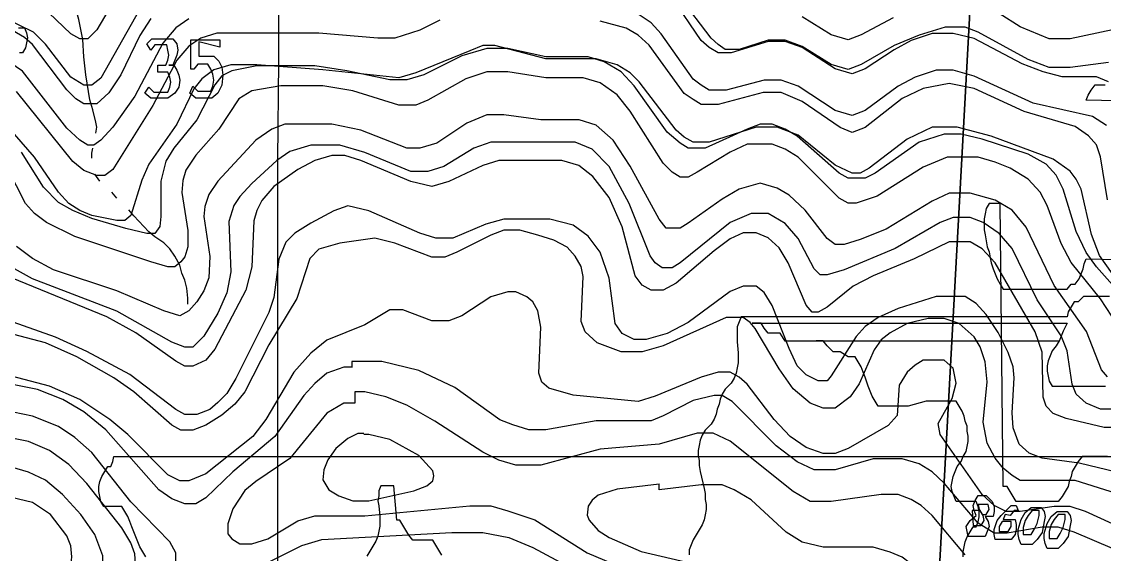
# Model space of a CAD drawing. Extents: x -0.82 to 6.83, y -0.63 to 7.9.
# Drawn here: x 1.192 to 1.762, y 4.916 to 5.197 of the extents above; entities that cross this region are included whole.
import ezdxf

# ---------------------------------------------------------------- set-up
doc = ezdxf.new("R2010")
doc.units = 0
for name, color, linetype in [('Elevations', 7, 'CONTINUOUS'), ('Grid', 7, 'CONTINUOUS'), ('topo', 7, 'CONTINUOUS'), ('topo_grid', 7, 'CONTINUOUS'), ('water', 7, 'CONTINUOUS'), ('white', 7, 'CONTINUOUS')]:
    doc.layers.add(name, color=color, linetype=linetype)

msp = doc.modelspace()

# ---------------------------------------------------------------- linework, layer by layer
at = {"layer": 'Elevations', "color": 1}
for points in [[(1.703401, 4.944238), (1.704457, 4.941593), (1.704457, 4.938947), (1.70393, 4.936301), (1.702877, 4.936301), (1.701295, 4.936301), (1.699713, 4.936301), (1.701295, 4.933655), (1.701821, 4.931009), (1.700768, 4.928363), (1.699713, 4.925718), (1.697077, 4.925718), (1.694442, 4.925718), (1.692333, 4.925718), (1.690751, 4.925718), (1.690225, 4.928363), (1.689698, 4.931009), (1.691807, 4.934184), (1.69497, 4.93683), (1.693917, 4.939476), (1.69339, 4.942122), (1.694444, 4.944768), (1.696026, 4.947413), (1.698134, 4.947413), (1.700243, 4.947413)], [(1.696547, 4.940005), (1.698129, 4.937359), (1.700238, 4.937359), (1.70182, 4.940005), (1.701294, 4.942651), (1.699711, 4.942651), (1.697073, 4.942651), (1.69602, 4.942651)], [(1.710255, 4.937386), (1.709202, 4.93474), (1.710784, 4.93474), (1.712366, 4.93474), (1.714475, 4.93474), (1.715531, 4.93474), (1.716057, 4.932094), (1.716057, 4.929448), (1.715531, 4.926802), (1.713422, 4.924156), (1.711313, 4.924156), (1.708146, 4.924156), (1.706037, 4.924156), (1.704984, 4.924156), (1.704458, 4.926802), (1.704458, 4.929448), (1.70604, 4.934211), (1.708149, 4.936856), (1.710787, 4.939502), (1.713422, 4.942148), (1.716057, 4.942148), (1.71711, 4.939502), (1.715001, 4.939502), (1.712893, 4.936856)], [(1.730818, 4.938947), (1.731344, 4.936301), (1.730818, 4.933655), (1.729762, 4.927834), (1.727127, 4.92413), (1.724492, 4.921484), (1.720801, 4.921484), (1.718692, 4.921484), (1.717639, 4.92413), (1.717112, 4.926776), (1.717112, 4.929422), (1.718695, 4.934713), (1.720803, 4.938418), (1.723967, 4.941063), (1.72713, 4.941063), (1.729239, 4.941063)], [(1.693383, 4.931565), (1.694965, 4.931565), (1.697601, 4.931565), (1.699183, 4.934211), (1.698656, 4.936856), (1.697074, 4.939502), (1.694439, 4.939502), (1.693386, 4.939502), (1.692859, 4.939502)], [(1.719746, 4.926829), (1.721328, 4.926829), (1.723966, 4.926829), (1.725548, 4.929475), (1.72713, 4.93265), (1.728183, 4.936883), (1.728183, 4.939529), (1.726601, 4.939529), (1.724493, 4.939529), (1.722384, 4.936883), (1.720802, 4.934237), (1.719749, 4.930533)], [(1.744526, 4.936856), (1.745052, 4.934211), (1.744526, 4.931565), (1.743473, 4.925744), (1.740835, 4.92204), (1.7382, 4.919394), (1.73451, 4.919394), (1.732399, 4.919394), (1.731345, 4.92204), (1.730819, 4.924686), (1.730819, 4.927331), (1.732401, 4.932623), (1.73451, 4.936327), (1.737673, 4.938973), (1.740837, 4.938973), (1.742946, 4.938973)], [(1.733454, 4.924712), (1.735036, 4.924712), (1.737671, 4.924712), (1.739254, 4.927358), (1.740836, 4.930533), (1.741892, 4.934766), (1.741892, 4.937412), (1.740309, 4.937412), (1.738201, 4.937412), (1.736092, 4.934766), (1.73451, 4.93212), (1.733454, 4.928416)], [(1.707092, 4.928416), (1.709201, 4.928416), (1.710783, 4.928416), (1.711839, 4.928416), (1.713421, 4.931062), (1.713421, 4.933708), (1.711312, 4.933708), (1.70973, 4.933708), (1.708674, 4.933708), (1.707092, 4.931062)]]:
    msp.add_lwpolyline(points, close=True, dxfattribs=at)
at = {"layer": 'Grid', "color": 1}
for points in [[(0.841862, 4.762337), (0.850825, 4.967945), (0.860316, 5.174108), (0.869279, 5.379743), (0.878242, 5.585879), (1.086508, 5.582175), (1.295302, 5.578471), (1.503572, 5.575296), (1.712366, 5.571592), (1.700767, 5.369133), (1.68969, 5.166674), (1.678618, 4.964214), (1.667546, 4.761755), (1.460861, 4.761755), (1.254704, 4.761755), (1.048547, 4.761755)], [(1.667547, 4.761808), (1.67862, 4.964267), (1.689692, 5.166726), (1.700764, 5.369186), (1.712363, 5.571645), (1.919575, 5.575349), (2.127314, 5.579053), (2.335057, 5.583286), (2.542269, 5.586991), (2.529615, 5.383473), (2.516434, 5.180485), (2.503776, 4.976967), (2.490595, 4.77345), (2.284965, 4.770804), (2.078807, 4.767629), (1.873178, 4.764454)], [(1.271578, 5.187814), (1.273687, 5.185168), (1.274213, 5.181993), (1.273687, 5.179347), (1.272631, 5.176701), (1.271578, 5.174055), (1.269469, 5.174055), (1.272104, 5.174055), (1.273687, 5.17141), (1.27474, 5.168764), (1.275266, 5.166118), (1.27474, 5.162414), (1.272631, 5.159239), (1.26894, 5.156593), (1.264195, 5.156593), (1.259977, 5.156593), (1.256814, 5.159239), (1.258923, 5.162414), (1.261558, 5.159768), (1.264193, 5.159768), (1.266828, 5.159768), (1.268937, 5.159768), (1.269993, 5.162414), (1.270519, 5.16506), (1.269993, 5.167705), (1.268937, 5.170351), (1.266828, 5.170351), (1.264193, 5.170351), (1.263667, 5.170351), (1.263667, 5.174055), (1.266302, 5.174055), (1.267884, 5.174055), (1.268937, 5.176701), (1.269466, 5.179347), (1.268937, 5.181993), (1.268411, 5.184639), (1.266828, 5.184639), (1.264193, 5.184639), (1.262084, 5.184639), (1.259976, 5.181993), (1.257867, 5.185168), (1.260505, 5.187814), (1.264723, 5.187814), (1.268413, 5.187814)], [(1.285286, 5.186226), (1.285286, 5.178818), (1.286868, 5.178818), (1.289503, 5.178818), (1.293194, 5.178818), (1.29583, 5.176172), (1.297412, 5.172997), (1.297938, 5.168764), (1.297412, 5.163472), (1.295303, 5.159239), (1.292139, 5.156593), (1.287921, 5.156593), (1.283703, 5.156593), (1.28054, 5.159239), (1.282122, 5.162943), (1.28476, 5.160297), (1.287396, 5.160297), (1.290031, 5.160297), (1.291613, 5.160297), (1.292666, 5.162943), (1.293193, 5.166118), (1.292666, 5.169293), (1.291613, 5.171939), (1.290031, 5.174585), (1.287396, 5.174585), (1.28476, 5.174585), (1.282652, 5.171939), (1.281069, 5.171939), (1.281069, 5.187285), (1.296359, 5.187285), (1.296359, 5.18358)]]:
    msp.add_lwpolyline(points, close=True, dxfattribs=at)
at = {"layer": 'topo', "color": 2}
for points in [[(1.244163, 5.214299), (1.231509, 5.192603), (1.226764, 5.18784), (1.222546, 5.18784), (1.217797, 5.190486), (1.202507, 5.205303)], [(1.764562, 5.165245), (1.758235, 5.167891), (1.740309, 5.167891), (1.730291, 5.170536), (1.719219, 5.17477), (1.693911, 5.187999), (1.682839, 5.190645), (1.671767, 5.190645), (1.660695, 5.186941), (1.651732, 5.182178), (1.636442, 5.172124), (1.629588, 5.169478), (1.620624, 5.172124), (1.603225, 5.183236), (1.594258, 5.186411), (1.585294, 5.186411), (1.565786, 5.180591), (1.558932, 5.180591), (1.554187, 5.183236), (1.549969, 5.186941), (1.534679, 5.209695)], [(1.764561, 5.175458), (1.744526, 5.172812), (1.733454, 5.172812), (1.722381, 5.177045), (1.696019, 5.191333), (1.689165, 5.193979), (1.67862, 5.193979), (1.664912, 5.189745), (1.651731, 5.184454), (1.634331, 5.174399), (1.627477, 5.171754), (1.618514, 5.174399), (1.603224, 5.183924), (1.594256, 5.187099), (1.585293, 5.187099), (1.570003, 5.182337), (1.562622, 5.182337), (1.558931, 5.184983), (1.55524, 5.188158), (1.538896, 5.209854)], [(1.25418, 5.203504), (1.233617, 5.167123), (1.228868, 5.163419), (1.224653, 5.163419), (1.217795, 5.167653), (1.204613, 5.185115), (1.198286, 5.191465), (1.176142, 5.202048)], [(1.766672, 5.192603), (1.744528, 5.18784), (1.733456, 5.18784), (1.718166, 5.19419), (1.696021, 5.208478)], [(1.280014, 5.198371), (1.27316, 5.193608), (1.266306, 5.185671), (1.251543, 5.157731), (1.239944, 5.141326), (1.233617, 5.134447), (1.229922, 5.131801), (1.226763, 5.131801), (1.222545, 5.134447), (1.215686, 5.140797), (1.192487, 5.170854), (1.18247, 5.177733), (1.169289, 5.181437), (1.158216, 5.181437), (1.152944, 5.178791), (1.14029, 5.171383), (1.133963, 5.168737), (1.127109, 5.168737), (1.120782, 5.1735), (1.101274, 5.191491), (1.093892, 5.201016)], [(1.25998, 5.198582), (1.25418, 5.189586), (1.244163, 5.168949), (1.237836, 5.159424), (1.231509, 5.153603), (1.224654, 5.153603), (1.220432, 5.156249), (1.215687, 5.161011), (1.197761, 5.184824), (1.193543, 5.188528), (1.187216, 5.192232), (1.158217, 5.201757)], [(1.412353, 5.197736), (1.401808, 5.192444), (1.388627, 5.188211), (1.379664, 5.188211), (1.348557, 5.190856), (1.304268, 5.190856), (1.294778, 5.190856), (1.286342, 5.188211), (1.280015, 5.183977), (1.273688, 5.176569), (1.261034, 5.152756), (1.239944, 5.119022), (1.235726, 5.115847), (1.231508, 5.115847), (1.224654, 5.118493), (1.21885, 5.123255), (1.189324, 5.160165)], [(1.764036, 5.103015), (1.760345, 5.125769), (1.758236, 5.132119), (1.754018, 5.136881), (1.747164, 5.141644), (1.720274, 5.149581), (1.693912, 5.161752), (1.680731, 5.164398), (1.667022, 5.161752), (1.65595, 5.156461), (1.636442, 5.141115), (1.629588, 5.138469), (1.623261, 5.141115), (1.603226, 5.154873), (1.592149, 5.159636), (1.582658, 5.159636), (1.558932, 5.153286), (1.549969, 5.153286), (1.545751, 5.155931), (1.541006, 5.159106), (1.522552, 5.184506), (1.516752, 5.189798), (1.510425, 5.193502), (1.496717, 5.197206)], [(1.763507, 5.142279), (1.756127, 5.147041), (1.725019, 5.153921), (1.693911, 5.168208), (1.682839, 5.171383), (1.673876, 5.171383), (1.662804, 5.167679), (1.653841, 5.162916), (1.636442, 5.150216), (1.629588, 5.147571), (1.620625, 5.150216), (1.601115, 5.162916), (1.592148, 5.166091), (1.583185, 5.166091), (1.56315, 5.1608), (1.554186, 5.1608), (1.549968, 5.163446), (1.54575, 5.166621), (1.528879, 5.190433), (1.523606, 5.196254), (1.517279, 5.200487)], [(1.651206, 5.198953), (1.634334, 5.189957), (1.62748, 5.187311), (1.618516, 5.189957), (1.603226, 5.199482)], [(1.766671, 5.064174), (1.759817, 5.073699), (1.755599, 5.084811), (1.750326, 5.108624), (1.747691, 5.113916), (1.744528, 5.118149), (1.735565, 5.124499), (1.702874, 5.13667), (1.684948, 5.141432), (1.671767, 5.141432), (1.658586, 5.135082), (1.638551, 5.119736), (1.633806, 5.117091), (1.629588, 5.117091), (1.620625, 5.121324), (1.601117, 5.137199), (1.590039, 5.141432), (1.578967, 5.141432), (1.554188, 5.133495), (1.545752, 5.133495), (1.541007, 5.136141), (1.536789, 5.139845), (1.517281, 5.165245), (1.512535, 5.170007), (1.505681, 5.174241), (1.494608, 5.177416), (1.468246, 5.177416), (1.441356, 5.184295), (1.435029, 5.184295), (1.428175, 5.181649), (1.3997, 5.170007), (1.390736, 5.167361), (1.350666, 5.171595), (1.315867, 5.174241), (1.302159, 5.174241), (1.293196, 5.171595), (1.286869, 5.166832), (1.282651, 5.161541), (1.273688, 5.14302), (1.258925, 5.121853), (1.255234, 5.113386), (1.249435, 5.094866), (1.246271, 5.09222), (1.242053, 5.09222), (1.228868, 5.094866), (1.222545, 5.097511), (1.216741, 5.101216), (1.211469, 5.107036), (1.198815, 5.125557), (1.18827, 5.137728)], [(1.766671, 5.058353), (1.758235, 5.067878), (1.752963, 5.075286), (1.74769, 5.086399), (1.740836, 5.108624), (1.737146, 5.116032), (1.731873, 5.121853), (1.722383, 5.127145), (1.698129, 5.135082), (1.687057, 5.137728), (1.678094, 5.137728), (1.664913, 5.133495), (1.641714, 5.117091), (1.636442, 5.114445), (1.631697, 5.114445), (1.627479, 5.114445), (1.622733, 5.117091), (1.600585, 5.13667), (1.594258, 5.140374), (1.587404, 5.14302), (1.581077, 5.14302), (1.574222, 5.140374), (1.552078, 5.13032), (1.543115, 5.13032), (1.538897, 5.132966), (1.532043, 5.138786), (1.514644, 5.163128), (1.50779, 5.170536), (1.498826, 5.175828), (1.49039, 5.178474), (1.468246, 5.178474), (1.448211, 5.182707), (1.437139, 5.182707), (1.423958, 5.179003), (1.403918, 5.168949), (1.394955, 5.166303), (1.385992, 5.166303), (1.36332, 5.171066), (1.346448, 5.173711), (1.315868, 5.173711), (1.302687, 5.171066), (1.297414, 5.16842), (1.293724, 5.163657), (1.284233, 5.145136), (1.272106, 5.13032), (1.267889, 5.123441), (1.265251, 5.112857), (1.265251, 5.094336), (1.264724, 5.089045), (1.262089, 5.085341), (1.257871, 5.085341), (1.246799, 5.087986), (1.228868, 5.093278), (1.218851, 5.097511), (1.211469, 5.101745), (1.20356, 5.109682), (1.191961, 5.128203)], [(1.769307, 5.037213), (1.760344, 5.050971), (1.745053, 5.070021), (1.739781, 5.080075), (1.732399, 5.100184), (1.728709, 5.107063), (1.722382, 5.113942), (1.712891, 5.119763), (1.704983, 5.122938), (1.69602, 5.125584), (1.687056, 5.125584), (1.679675, 5.125584), (1.667021, 5.120292), (1.642768, 5.104946), (1.631696, 5.101242), (1.627478, 5.101242), (1.622733, 5.103888), (1.601115, 5.125584), (1.594257, 5.129817), (1.587403, 5.132463), (1.581076, 5.132463), (1.574222, 5.132463), (1.565258, 5.12823), (1.547859, 5.117646), (1.543114, 5.115), (1.538896, 5.115), (1.534678, 5.117646), (1.529933, 5.122409), (1.512534, 5.149846), (1.50568, 5.158313), (1.496717, 5.164663), (1.487753, 5.167309), (1.468245, 5.167309), (1.44821, 5.170484), (1.437138, 5.170484), (1.426066, 5.166779), (1.406026, 5.155667), (1.399699, 5.153021), (1.390736, 5.153021), (1.366483, 5.160429), (1.350665, 5.163075), (1.328521, 5.163075), (1.313231, 5.160429), (1.306377, 5.156196), (1.295832, 5.140321), (1.283705, 5.126563), (1.278433, 5.118625), (1.276851, 5.113334), (1.276324, 5.106984), (1.279487, 5.086875), (1.279487, 5.078409), (1.277908, 5.073117), (1.275796, 5.070471), (1.272633, 5.067825), (1.268942, 5.067825), (1.259979, 5.070471), (1.219904, 5.0837), (1.205141, 5.091109), (1.198814, 5.095871), (1.194069, 5.101163), (1.184579, 5.119684)], [(1.764036, 5.009881), (1.760873, 5.013586), (1.752964, 5.033694), (1.736092, 5.058036), (1.72133, 5.088621), (1.713948, 5.097617), (1.704985, 5.102909), (1.691804, 5.106613), (1.680732, 5.106613), (1.671768, 5.10238), (1.647515, 5.087563), (1.633807, 5.082271), (1.625371, 5.079626), (1.620626, 5.079626), (1.616408, 5.082801), (1.604804, 5.097617), (1.596368, 5.105555), (1.590041, 5.109259), (1.581078, 5.111905), (1.570006, 5.10873), (1.561043, 5.103438), (1.543116, 5.090738), (1.538898, 5.088092), (1.534678, 5.088092), (1.531515, 5.088092), (1.527824, 5.092855), (1.512534, 5.120795), (1.503571, 5.134553), (1.494608, 5.142491), (1.485645, 5.145136), (1.465609, 5.145136), (1.446101, 5.147782), (1.437138, 5.147782), (1.426593, 5.143549), (1.410771, 5.132966), (1.401808, 5.13032), (1.394954, 5.13032), (1.370701, 5.139845), (1.355411, 5.14302), (1.337484, 5.14302), (1.33063, 5.14302), (1.323776, 5.140374), (1.31534, 5.134553), (1.295305, 5.112857), (1.290559, 5.105978), (1.28845, 5.099628), (1.287921, 5.094336), (1.291085, 5.07317), (1.290559, 5.062057), (1.287923, 5.055178), (1.284232, 5.049357), (1.280014, 5.044595), (1.275269, 5.041949), (1.266833, 5.044595), (1.242053, 5.055178), (1.208833, 5.066291), (1.197761, 5.072111), (1.189325, 5.078461)], [(1.766671, 4.992816), (1.760344, 4.992816), (1.752962, 4.995991), (1.74769, 5.000753), (1.745581, 5.006045), (1.742943, 5.023508), (1.73978, 5.031445), (1.727126, 5.050495), (1.713945, 5.077377), (1.707091, 5.085314), (1.698655, 5.091135), (1.691801, 5.093781), (1.682837, 5.093781), (1.675983, 5.091135), (1.652257, 5.077377), (1.625368, 5.066264), (1.616405, 5.063618), (1.612714, 5.063618), (1.60955, 5.066793), (1.601114, 5.082668), (1.594256, 5.090606), (1.585293, 5.095898), (1.576329, 5.095898), (1.565257, 5.091135), (1.538895, 5.069968), (1.534677, 5.067323), (1.529405, 5.067323), (1.525714, 5.069968), (1.523079, 5.073673), (1.512007, 5.10111), (1.501462, 5.120689), (1.492498, 5.129685), (1.483535, 5.133389), (1.439247, 5.133389), (1.430284, 5.130214), (1.414462, 5.120689), (1.406026, 5.118043), (1.397063, 5.118043), (1.372809, 5.128097), (1.359628, 5.131801), (1.344338, 5.131801), (1.333266, 5.128626), (1.326412, 5.123864), (1.313231, 5.111693), (1.306904, 5.104814), (1.30374, 5.100051), (1.301104, 5.091585), (1.30216, 5.065126), (1.300051, 5.054014), (1.295305, 5.043431), (1.287924, 5.03126), (1.282124, 5.025439), (1.277906, 5.025439), (1.271052, 5.028085), (1.242054, 5.044489), (1.197761, 5.061422), (1.183525, 5.06936)], [(1.76877, 4.983211), (1.762443, 4.983211), (1.742408, 4.987974), (1.735554, 4.99062), (1.731863, 4.994324), (1.730281, 4.999086), (1.729755, 5.022899), (1.726064, 5.033482), (1.704974, 5.069863), (1.69812, 5.077271), (1.691793, 5.080975), (1.687047, 5.080975), (1.68072, 5.080975), (1.662268, 5.071979), (1.640651, 5.062983), (1.630106, 5.057692), (1.616398, 5.046579), (1.611651, 5.043933), (1.608489, 5.043933), (1.60532, 5.047638), (1.59583, 5.069863), (1.591085, 5.0778), (1.585285, 5.083092), (1.578958, 5.085738), (1.572104, 5.085738), (1.56525, 5.082563), (1.556813, 5.076213), (1.536779, 5.059279), (1.529925, 5.055575), (1.523598, 5.055575), (1.518853, 5.058221), (1.515162, 5.062983), (1.508308, 5.088913), (1.501454, 5.104258), (1.493018, 5.115371), (1.485635, 5.121192), (1.476672, 5.123838), (1.443457, 5.123838), (1.43502, 5.121192), (1.417094, 5.112725), (1.40813, 5.110079), (1.397055, 5.112725), (1.370691, 5.123838), (1.362257, 5.126483), (1.355411, 5.126483), (1.346448, 5.123838), (1.337485, 5.119075), (1.324831, 5.110079), (1.318504, 5.102671), (1.315869, 5.097379), (1.314286, 5.092088), (1.313233, 5.067746), (1.310069, 5.055575), (1.293725, 5.024486), (1.288979, 5.018666), (1.282125, 5.015491), (1.277906, 5.015491), (1.273161, 5.018136), (1.252071, 5.032953), (1.236781, 5.04142), (1.16718, 5.069915)], [(1.768778, 4.959637), (1.74927, 4.9644), (1.729762, 4.967045), (1.722908, 4.969691), (1.717636, 4.974454), (1.714472, 4.98292), (1.713946, 4.990858), (1.714999, 5.009379), (1.714472, 5.0152), (1.711837, 5.022608), (1.706565, 5.033191), (1.700238, 5.042716), (1.694965, 5.048537), (1.689165, 5.052241), (1.682838, 5.052241), (1.673875, 5.052241), (1.65384, 5.045891), (1.643295, 5.041129), (1.636441, 5.036366), (1.631696, 5.031075), (1.618515, 5.010437), (1.616407, 5.007791), (1.611661, 5.007791), (1.605329, 5.010966), (1.600585, 5.015729), (1.596367, 5.024725), (1.587404, 5.047479), (1.583186, 5.054358), (1.578968, 5.057533), (1.572114, 5.057533), (1.565259, 5.054887), (1.543115, 5.038483), (1.532043, 5.032662), (1.520971, 5.029487), (1.514642, 5.029487), (1.508315, 5.032662), (1.504624, 5.037954), (1.501461, 5.061766), (1.496716, 5.075525), (1.490389, 5.083991), (1.48248, 5.089812), (1.470353, 5.092987), (1.4461, 5.092987), (1.43661, 5.090341), (1.419211, 5.082933), (1.410243, 5.082933), (1.401807, 5.085579), (1.374918, 5.09722), (1.363846, 5.099866), (1.356464, 5.09722), (1.344337, 5.09087), (1.335901, 5.085579), (1.331156, 5.080816), (1.327466, 5.07182), (1.324828, 5.051712), (1.322193, 5.043775), (1.304794, 5.008982), (1.300049, 5.001044), (1.295304, 4.996282), (1.291086, 4.992578), (1.284231, 4.989932), (1.277904, 4.989932), (1.273159, 4.992578), (1.248906, 5.011099), (1.226234, 5.023269), (1.209885, 5.030678), (1.184578, 5.039674)], [(1.768781, 4.948445), (1.747164, 4.955324), (1.718166, 4.955324), (1.713948, 4.95797), (1.709203, 4.961674), (1.704985, 4.966966), (1.700767, 4.974904), (1.698658, 4.986016), (1.700767, 5.007183), (1.699711, 5.017766), (1.697076, 5.025704), (1.693913, 5.030995), (1.686004, 5.037874), (1.678095, 5.04052), (1.669659, 5.04052), (1.658587, 5.037874), (1.649624, 5.033112), (1.644879, 5.029408), (1.641188, 5.024116), (1.633279, 5.006124), (1.628534, 4.999245), (1.620626, 4.993424), (1.614299, 4.993424), (1.607444, 4.99607), (1.598477, 5.003479), (1.591095, 5.014062), (1.578442, 5.035229), (1.575804, 5.038404), (1.572114, 5.041049), (1.56315, 5.041049), (1.529934, 5.026233), (1.518862, 5.023058), (1.507791, 5.023058), (1.495137, 5.02782), (1.48881, 5.033641), (1.486701, 5.038933), (1.487754, 5.062745), (1.486701, 5.068037), (1.483537, 5.073329), (1.479319, 5.078091), (1.472465, 5.081795), (1.464029, 5.084441), (1.454539, 5.087087), (1.446103, 5.087087), (1.439249, 5.084441), (1.421322, 5.075445), (1.414991, 5.072799), (1.408141, 5.072799), (1.388629, 5.080208), (1.378084, 5.082854), (1.35963, 5.080208), (1.348558, 5.077033), (1.343813, 5.07227), (1.336959, 5.051104), (1.322196, 5.026762), (1.309542, 5.001891), (1.30427, 4.995541), (1.297415, 4.98972), (1.288979, 4.984429), (1.282125, 4.981783), (1.275798, 4.981783), (1.271053, 4.984429), (1.251018, 5.001891), (1.240473, 5.009299), (1.220961, 5.020412), (1.204616, 5.02782), (1.184581, 5.033112)], [(1.766672, 4.932517), (1.752437, 4.938867), (1.744528, 4.941513), (1.736092, 4.941513), (1.718166, 4.938867), (1.710784, 4.938867), (1.704457, 4.942042), (1.69813, 4.947863), (1.675986, 4.979481), (1.674933, 4.985302), (1.682314, 4.998531), (1.684422, 5.006468), (1.68284, 5.014406), (1.678095, 5.018639), (1.673877, 5.018639), (1.667023, 5.018639), (1.662805, 5.015993), (1.658587, 5.012289), (1.654369, 5.00541), (1.653314, 4.989535), (1.648568, 4.984243), (1.627479, 4.972073), (1.620625, 4.969427), (1.614297, 4.969427), (1.60533, 4.972602), (1.596894, 4.978423), (1.588458, 4.987418), (1.574222, 5.005939), (1.570004, 5.009643), (1.565259, 5.012289), (1.558932, 5.012289), (1.549969, 5.009643), (1.525716, 4.999589), (1.516753, 4.996943), (1.482482, 5.000118), (1.469828, 5.003823), (1.466137, 5.006998), (1.464555, 5.01176), (1.46561, 5.036102), (1.464028, 5.044568), (1.461393, 5.049331), (1.458229, 5.051977), (1.45243, 5.054623), (1.448212, 5.054623), (1.439249, 5.051977), (1.423959, 5.041923), (1.417104, 5.039277), (1.408141, 5.039277), (1.392847, 5.045098), (1.385992, 5.045098), (1.372811, 5.03716), (1.352776, 5.029223), (1.34434, 5.022343), (1.335377, 5.012289), (1.320614, 4.987418), (1.31376, 4.978423), (1.288979, 4.958843), (1.280016, 4.955139), (1.27527, 4.955139), (1.268943, 4.958314), (1.247853, 4.979481), (1.238363, 4.987418), (1.222545, 4.998002), (1.206724, 5.004881), (1.186688, 5.010173)], [(1.365956, 5.014882), (1.361738, 5.014882), (1.352775, 5.011707), (1.346448, 5.006415), (1.340648, 5.000065), (1.325358, 4.97837), (1.303214, 4.959849), (1.288978, 4.94609), (1.283706, 4.942915), (1.277906, 4.942915), (1.271052, 4.945561), (1.264194, 4.950324), (1.23625, 4.981968), (1.22465, 4.991493), (1.213578, 4.997843), (1.200397, 5.003135), (1.184579, 5.00631)], [(1.766671, 4.919526), (1.746634, 4.927993), (1.738198, 4.930639), (1.729762, 4.930639), (1.711309, 4.927464), (1.704457, 4.927464), (1.700239, 4.93011), (1.696021, 4.932755), (1.678094, 4.953922), (1.671767, 4.959743), (1.664913, 4.963976), (1.65595, 4.966622), (1.647514, 4.966622), (1.640656, 4.966622), (1.62062, 4.960801), (1.609548, 4.960801), (1.600585, 4.965035), (1.589513, 4.973501), (1.566314, 4.996785), (1.561041, 4.99996), (1.556824, 4.99996), (1.545751, 4.997314), (1.529934, 4.989376), (1.523607, 4.98673), (1.494609, 4.98673), (1.468246, 4.981968), (1.459283, 4.981968), (1.450843, 4.984614), (1.443989, 4.98726), (1.420263, 5.004193), (1.401282, 5.013189), (1.381774, 5.017951), (1.370702, 5.017951), (1.365956, 5.017951), (1.365956, 5.014776), (1.365956, 5.014776)], [(1.689165, 4.916166), (1.671766, 4.936804), (1.665966, 4.942095), (1.660695, 4.94527), (1.653841, 4.947916), (1.644873, 4.947916), (1.61851, 4.944212), (1.607438, 4.944212), (1.598475, 4.949504), (1.565259, 4.975962), (1.556296, 4.980195), (1.54786, 4.980195), (1.527825, 4.974374), (1.496716, 4.971729), (1.465609, 4.963262), (1.452424, 4.963262), (1.443461, 4.965908), (1.435025, 4.970141), (1.409717, 4.986545), (1.394955, 4.995012), (1.383882, 4.999245), (1.372809, 5.001891), (1.367538, 5.001891), (1.367538, 4.99607), (1.367538, 4.99607)], [(1.186689, 4.849465), (1.200397, 4.855815), (1.248907, 4.884284), (1.259453, 4.89328), (1.268942, 4.903863), (1.27316, 4.9118), (1.27316, 4.917092), (1.269998, 4.922913), (1.249434, 4.94408), (1.228868, 4.970009), (1.219905, 4.977946), (1.211469, 4.983767), (1.197761, 4.989059), (1.182471, 4.992234)], [(1.367538, 4.995964), (1.361738, 4.995964), (1.352775, 4.990673), (1.333267, 4.96686), (1.315341, 4.954689), (1.309541, 4.949927), (1.303214, 4.940402), (1.300579, 4.932464), (1.300579, 4.927173), (1.302687, 4.924527), (1.306905, 4.921881), (1.313233, 4.921881), (1.321669, 4.924527), (1.337485, 4.934052), (1.346448, 4.936698), (1.37281, 4.936698), (1.428172, 4.941989), (1.439244, 4.941989), (1.448207, 4.939344), (1.462443, 4.934581), (1.489863, 4.917119), (1.503573, 4.911298)], [(1.191435, 4.86153), (1.202507, 4.866821), (1.239414, 4.890105), (1.246795, 4.897513), (1.250486, 4.903334), (1.252069, 4.908625), (1.251542, 4.916563), (1.249433, 4.922384), (1.244688, 4.930321), (1.226234, 4.953605), (1.216744, 4.963659), (1.206726, 4.971067), (1.195654, 4.97583), (1.182473, 4.978475)], [(1.372284, 4.979984), (1.36912, 4.979984), (1.363848, 4.977338), (1.357521, 4.972046), (1.353303, 4.966225), (1.351194, 4.960934), (1.350668, 4.955642), (1.353831, 4.95035), (1.359104, 4.947175), (1.366485, 4.944529), (1.374921, 4.944529), (1.398647, 4.949821), (1.405501, 4.952467), (1.408665, 4.955113), (1.409191, 4.957759), (1.408665, 4.960404), (1.401283, 4.968342), (1.385993, 4.976809), (1.374921, 4.979454), (1.372286, 4.979454), (1.372284, 4.979454), (1.372284, 4.979454)], [(1.186686, 4.870155), (1.204613, 4.878622), (1.216739, 4.886559), (1.22623, 4.894497), (1.230975, 4.899788), (1.23361, 4.90508), (1.234666, 4.910372), (1.234666, 4.915663), (1.230448, 4.926776), (1.223066, 4.937359), (1.213576, 4.947943), (1.204613, 4.955351), (1.195649, 4.959584), (1.186686, 4.96223)], [(1.527824, 4.95334), (1.50568, 4.950694), (1.495662, 4.947519), (1.492499, 4.944873), (1.49039, 4.941698), (1.489864, 4.936936), (1.490917, 4.93429), (1.495662, 4.928998), (1.501462, 4.925294), (1.518334, 4.917886), (1.549969, 4.910478), (1.57264, 4.90254), (1.583712, 4.895132), (1.606384, 4.875023), (1.62062, 4.867086), (1.729237, 4.832293), (1.744527, 4.829118), (1.755599, 4.829118), (1.762453, 4.831764), (1.777743, 4.839701)], [(1.775634, 4.878331), (1.75349, 4.887326), (1.740309, 4.889972), (1.729237, 4.889972), (1.707092, 4.882035), (1.69602, 4.882035), (1.691802, 4.882035), (1.686002, 4.885739), (1.667022, 4.906376), (1.655949, 4.914843), (1.649623, 4.917489), (1.640659, 4.920135), (1.614293, 4.920135), (1.603221, 4.922781), (1.594785, 4.928072), (1.576331, 4.945006), (1.567368, 4.950297), (1.561041, 4.952943), (1.549969, 4.952943), (1.527824, 4.950297), (1.527824, 4.953472), (1.527824, 4.953472)], [(1.317449, 4.909895), (1.339592, 4.921008), (1.350138, 4.924183), (1.418679, 4.927887), (1.435024, 4.927887), (1.448732, 4.925241), (1.46139, 4.91995), (1.487752, 4.905662)]]:
    msp.add_lwpolyline(points, dxfattribs=at)
msp.add_lwpolyline([(1.182471, 4.943656), (1.178253, 4.943656), (1.171926, 4.937835), (1.169291, 4.92831), (1.168235, 4.911906), (1.169291, 4.898677), (1.172454, 4.89074), (1.178781, 4.885977), (1.18669, 4.885977), (1.197762, 4.889152), (1.208307, 4.89656), (1.215688, 4.905027), (1.217797, 4.90979), (1.218323, 4.915081), (1.217797, 4.920902), (1.215688, 4.926194), (1.207253, 4.937306), (1.197762, 4.943656), (1.18669, 4.946302), (1.182472, 4.946302), (1.182471, 4.943656)], close=True, dxfattribs=at)
at = {"layer": 'topo_grid', "color": 7}
msp.add_lwpolyline([(1.325874, 4.4038), (1.325874, 4.455474), (1.325874, 4.507147), (1.325874, 4.558291), (1.3264, 4.609964), (1.3264, 4.661108), (1.3264, 4.712754), (1.3264, 4.764428), (1.3264, 4.815571), (1.3264, 4.867245), (1.326927, 4.918389), (1.326927, 4.970062), (1.326927, 5.021735), (1.326927, 5.072879), (1.326927, 5.124552), (1.327456, 5.175696), (1.327456, 5.227369)], dxfattribs=at)
at = {"layer": 'water', "color": 4}
for points in [[(1.230978, 5.138257), (1.231507, 5.141432), (1.230978, 5.144078), (1.229396, 5.150428), (1.227814, 5.15572), (1.225705, 5.168949), (1.224649, 5.178474), (1.224123, 5.18747), (1.222014, 5.198053), (1.220961, 5.201757), (1.220434, 5.205991), (1.220434, 5.209695), (1.219908, 5.212341)], [(1.228869, 5.125081), (1.228869, 5.127727), (1.229395, 5.130373)], [(1.233087, 5.112937), (1.230452, 5.116641)], [(1.242051, 5.103994), (1.239416, 5.107169)], [(1.279486, 5.048087), (1.279486, 5.051262), (1.27896, 5.056554), (1.277907, 5.060787), (1.276324, 5.064491), (1.275269, 5.068725), (1.272633, 5.073487), (1.269998, 5.077191), (1.266835, 5.080366), (1.262089, 5.083541), (1.258926, 5.086187), (1.251017, 5.094654), (1.248382, 5.097829)]]:
    msp.add_lwpolyline(points, dxfattribs=at)
at = {"layer": 'white', "color": 7}
for points in [[(1.19037, 5.19374), (1.192479, 5.19374), (1.193535, 5.19374), (1.194588, 5.191095), (1.195114, 5.188449), (1.194588, 5.185803), (1.194061, 5.183157), (1.192479, 5.180511), (1.190897, 5.180511)], [(1.874225, 5.152995), (1.752955, 5.15564), (1.754008, 5.158286), (1.755591, 5.160932), (1.757699, 5.163578), (1.760335, 5.163578), (1.76297, 5.163578)], [(1.764035, 4.967971), (1.7614, 4.967971), (1.758764, 4.967971), (1.756126, 4.967971), (1.753491, 4.967971), (1.750856, 4.967971), (1.748747, 4.965326), (1.747165, 4.96268), (1.745583, 4.960034), (1.745056, 4.957388), (1.744003, 4.954742), (1.743477, 4.952096), (1.741894, 4.949451), (1.740312, 4.946805), (1.738203, 4.944159), (1.736095, 4.944159), (1.73346, 4.944159), (1.730824, 4.944159), (1.72766, 4.944159), (1.725025, 4.944159), (1.722382, 4.944159), (1.720273, 4.944159), (1.717638, 4.944159), (1.716056, 4.944159), (1.714474, 4.946805), (1.712891, 4.949451), (1.711309, 4.952096), (1.7092, 4.952096), (1.707618, 5.101083), (1.705509, 5.101083), (1.703401, 5.101083), (1.701819, 5.101083), (1.700236, 5.098438), (1.69971, 5.095792), (1.699183, 5.093146), (1.699183, 5.0905), (1.699183, 5.087325), (1.69971, 5.084679), (1.700236, 5.081504), (1.700763, 5.078329), (1.701819, 5.075683), (1.702345, 5.072508), (1.702872, 5.069863), (1.703925, 5.066688), (1.70498, 5.064042), (1.706033, 5.061396), (1.707616, 5.05875), (1.709198, 5.056104), (1.711306, 5.056104), (1.713942, 5.056104), (1.716577, 5.056104), (1.719212, 5.056104), (1.722376, 5.056104), (1.725539, 5.056104), (1.728174, 5.056104), (1.731339, 5.056104), (1.734502, 5.056104), (1.73714, 5.056104), (1.740303, 5.056104), (1.742938, 5.056104), (1.745047, 5.05875), (1.747155, 5.05875), (1.749264, 5.061396), (1.75032, 5.064042), (1.751373, 5.066688), (1.751899, 5.069333), (1.752955, 5.071979), (1.874226, 5.069333)], [(1.765089, 5.052083), (1.762455, 5.052083), (1.759291, 5.052083), (1.756656, 5.052083), (1.75402, 5.052083), (1.751385, 5.052083), (1.748747, 5.049437), (1.746638, 5.049437), (1.745056, 5.046791), (1.743474, 5.044145), (1.742947, 5.041499), (1.576861, 5.041499), (1.574752, 5.041499), (1.572643, 5.041499), (1.571061, 5.041499), (1.570008, 5.038853), (1.568955, 5.036208), (1.568955, 5.033562), (1.568955, 5.030916), (1.568955, 5.02827), (1.569481, 5.022449), (1.569481, 5.019803), (1.569481, 5.017158), (1.568955, 5.014512), (1.568426, 5.011866), (1.567373, 5.00922), (1.56579, 5.006574), (1.562627, 5.003399), (1.561045, 5.000753), (1.559992, 4.998108), (1.559463, 4.995462), (1.55841, 4.992816), (1.557883, 4.99017), (1.556828, 4.987524), (1.555248, 4.984878), (1.552084, 4.981703), (1.550502, 4.979058), (1.549446, 4.976412), (1.54892, 4.973766), (1.548393, 4.97112), (1.548393, 4.968474), (1.54892, 4.965828), (1.54892, 4.963183), (1.549446, 4.960008), (1.551555, 4.951012), (1.552081, 4.948366), (1.552081, 4.945191), (1.552608, 4.942545), (1.552608, 4.939899), (1.552081, 4.937253), (1.551555, 4.934608), (1.550502, 4.931962), (1.54892, 4.929316), (1.547337, 4.92667), (1.545755, 4.924024), (1.544702, 4.921378), (1.543646, 4.918733), (1.543646, 4.916087)], [(1.688112, 4.915028), (1.688112, 4.917674), (1.688638, 4.92032), (1.689165, 4.922966), (1.690218, 4.925612), (1.6918, 4.928258), (1.693382, 4.930903), (1.694964, 4.930903), (1.69602, 4.933549), (1.696546, 4.936195), (1.696546, 4.938841), (1.69602, 4.941487), (1.694964, 4.944133), (1.693911, 4.944133), (1.692329, 4.944133), (1.69022, 4.944133), (1.688112, 4.944133), (1.686529, 4.944133), (1.684421, 4.944133), (1.683368, 4.946778), (1.682312, 4.949424), (1.681785, 4.95207), (1.682312, 4.954716), (1.682838, 4.957362), (1.683894, 4.960008), (1.684947, 4.962653), (1.687056, 4.965299), (1.688112, 4.967945), (1.689694, 4.970591), (1.69022, 4.973237), (1.690747, 4.975883), (1.690747, 4.978528), (1.69022, 4.981174), (1.69022, 4.98382), (1.689165, 4.986466), (1.688638, 4.989112), (1.687582, 4.991758), (1.686003, 4.994403), (1.684421, 4.997049), (1.682312, 4.997049), (1.679677, 4.997049), (1.677041, 4.997049), (1.674403, 4.997049), (1.67124, 4.997049), (1.668605, 4.997049), (1.659114, 4.994403), (1.656473, 4.994403), (1.653309, 4.994403), (1.650674, 4.994403), (1.648039, 4.994403), (1.645404, 4.994403), (1.643295, 4.994403), (1.641713, 4.997049), (1.64013, 4.999695), (1.639077, 5.002341), (1.638022, 5.004987), (1.636439, 5.009749), (1.635386, 5.012395), (1.634331, 5.015041), (1.632749, 5.017687), (1.631166, 5.020333), (1.629584, 5.020333), (1.627475, 5.020333), (1.623257, 5.022978), (1.621149, 5.022978), (1.619566, 5.022978), (1.616403, 5.026153), (1.614294, 5.028799), (1.612712, 5.028799), (1.610603, 5.028799), (1.738728, 5.028799), (1.737146, 5.026153), (1.735037, 5.023508), (1.733981, 5.020862), (1.732928, 5.018216), (1.732402, 5.01557), (1.732402, 5.012924), (1.732928, 5.010278), (1.733455, 5.007633), (1.735037, 5.004987), (1.737146, 5.004987), (1.739254, 5.004987), (1.741892, 5.004987), (1.745055, 5.004987), (1.747691, 5.004987), (1.750855, 5.004987), (1.754018, 5.004987), (1.757182, 5.004987), (1.760345, 5.004987), (1.76298, 5.004987)], [(1.257338, 4.915055), (1.255756, 4.917701), (1.254174, 4.920346), (1.253118, 4.922992), (1.252065, 4.925638), (1.249956, 4.93093), (1.248901, 4.933576), (1.247848, 4.936221), (1.246266, 4.938867), (1.244683, 4.941513), (1.242575, 4.941513), (1.240992, 4.941513), (1.238884, 4.941513), (1.236775, 4.941513), (1.235193, 4.941513), (1.233611, 4.944159), (1.233084, 4.946805), (1.232557, 4.949451), (1.232557, 4.952096), (1.233084, 4.954742), (1.23414, 4.957388), (1.235722, 4.960034), (1.237304, 4.96268), (1.238886, 4.96268), (1.239939, 4.965326), (1.240466, 4.967971), (1.76667, 4.967971)], [(1.413406, 4.915901), (1.411824, 4.918547), (1.410241, 4.921193), (1.408659, 4.923839), (1.40655, 4.923839), (1.404442, 4.923839), (1.402333, 4.923839), (1.399698, 4.923839), (1.398115, 4.923839), (1.396007, 4.926485), (1.394427, 4.929131), (1.392845, 4.931776), (1.391263, 4.934422), (1.389681, 4.934422), (1.388101, 4.952414), (1.3881, 4.952414), (1.385991, 4.952414), (1.383882, 4.952414), (1.3823, 4.952414), (1.381247, 4.952414), (1.380192, 4.949768), (1.380192, 4.947122), (1.379665, 4.944476), (1.380192, 4.941831), (1.380718, 4.936539), (1.380718, 4.933893), (1.380718, 4.931247), (1.380192, 4.928601), (1.379665, 4.925956), (1.378612, 4.92331), (1.37703, 4.920664), (1.375448, 4.918018), (1.373865, 4.915372)]]:
    msp.add_lwpolyline(points, dxfattribs=at)
msp.add_lwpolyline([(1.591621, 5.032847), (1.588986, 5.032847), (1.586877, 5.032847), (1.585295, 5.032847), (1.583186, 5.035493), (1.581604, 5.038139), (1.580022, 5.038139), (1.578439, 5.038139), (1.57686, 5.038139), (1.742946, 5.038139), (1.740837, 5.033906), (1.739784, 5.03126), (1.738728, 5.028614), (1.610604, 5.028614), (1.607967, 5.028614), (1.605331, 5.028614), (1.602695, 5.028614), (1.596895, 5.028614), (1.59426, 5.028614), (1.591622, 5.032847)], close=True, dxfattribs=at)

doc.saveas('drawing.dxf')
